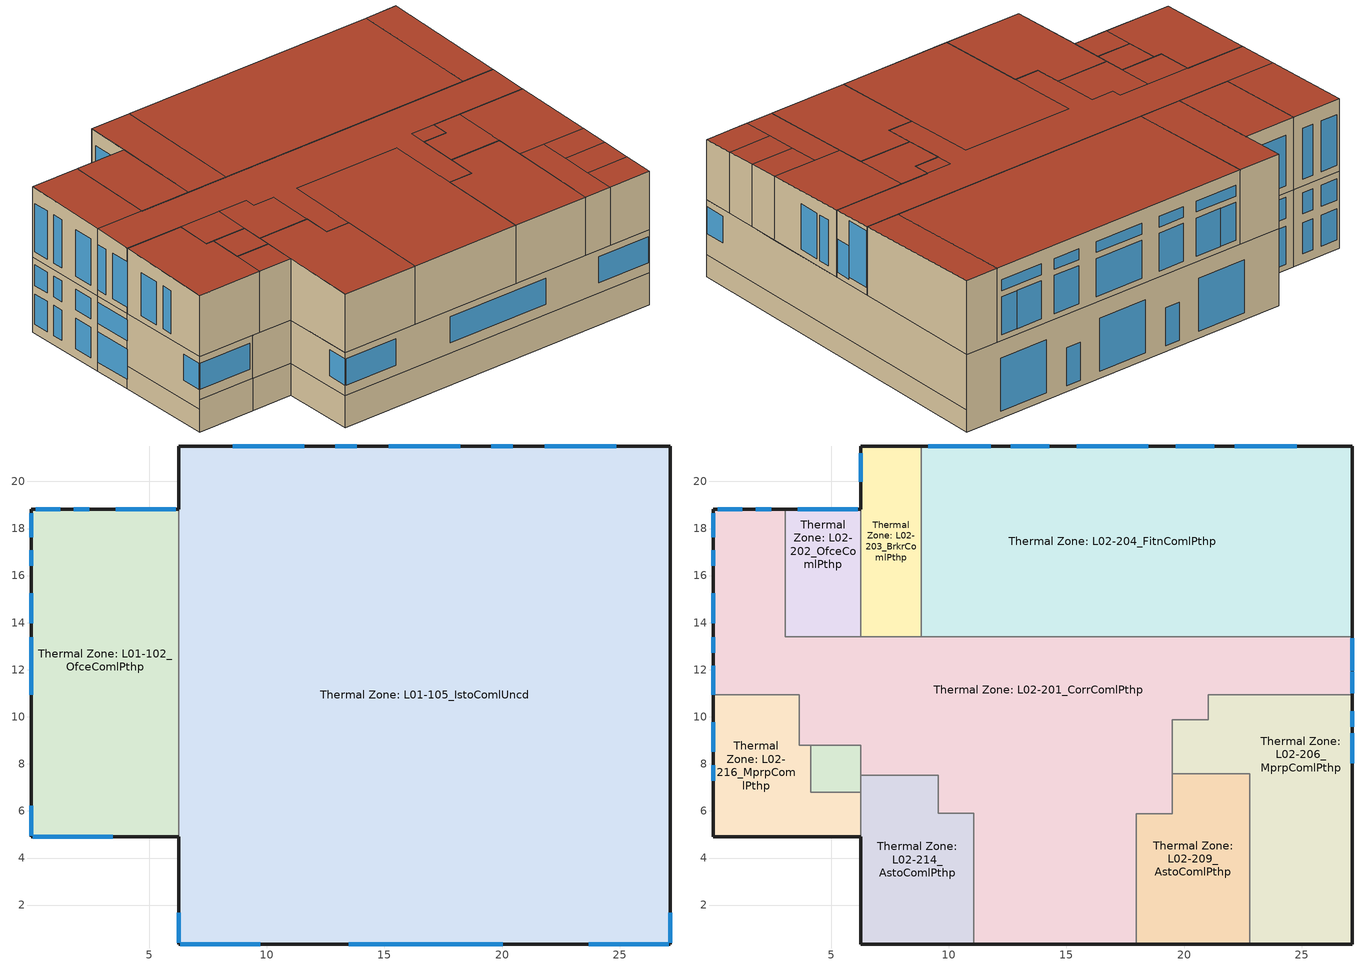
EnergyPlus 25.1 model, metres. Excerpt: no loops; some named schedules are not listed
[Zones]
Thermal Zone: L01-102_OfceComlPthp
 floor ground (Surface 18 SlabOnOrBelowGradeF073): 3.65,10.93 3.65,4.9 0,4.9 0,10.93 z0
 floor ground (Surface 19 SlabOnOrBelowGradeF073): 6.27,8.78 6.27,4.9 3.65,4.9 3.65,8.78 z0
 floor ground (Surface 25 SlabOnOrBelowGradeF073): 6.27,10.93 6.27,8.78 3.65,8.78 3.65,10.93 z0
 floor ground (Surface 36 SlabOnOrBelowGradeF073): 6.27,15.81 6.27,10.93 0,10.93 0,13.41 3.05,13.41 3.05,15.81 z0
 floor ground (Surface 45 SlabOnOrBelowGradeF073): 3.05,18.83 3.05,13.41 0,13.41 0,18.83 z0
 floor ground (Surface 47 SlabOnOrBelowGradeF073): 6.27,18.83 6.27,15.81 3.05,15.81 3.05,18.83 z0
 wall outside (WallSteelFramedU124): 0,10.93 0,4.9 z1.4:4.57; 0,4.9 3.65,4.9 6.27,4.9 z1.96:4.57; 6.27,18.83 3.05,18.83 0,18.83 0,13.41 0,10.93 z0:4.57
 wall to Thermal Zone: L01-105_IstoComlUncd (WallSteelFramedU124 Reversed): 6.27,4.9 6.27,8.78 6.27,10.93 6.27,15.81 6.27,18.83 z0:4.57
 wall ground (Surface 17 WallBelowGradeC1140): 0,4.9 3.65,4.9 z0:1.96
 wall ground (Surface 329 WallBelowGradeC1140): 3.65,4.9 6.27,4.9 z0:1.96
 wall ground (Surface 334 WallBelowGradeC1140): 0,10.93 0,4.9 z0:1.4
 window (Window 05): 0,6.22 0,4.95 / 0.05,4.9 3.45,4.9 z2.58:4.17; 0,13.38 0,10.95 / 1.23,18.83 0.18,18.83 / 2.45,18.83 1.79,18.83 / 0,15.24 0,13.97 / 0,17.07 0,16.41 / 0,18.65 0,17.63 z0.57:2.41; 6.13,18.83 5.52,18.83 z0.35:2.59
 window (Window 05_Clerestory): 0,13.38 0,10.95 / 2.45,18.83 1.79,18.83 / 1.23,18.83 0.18,18.83 / 0,18.65 0,17.63 / 0,17.07 0,16.41 / 0,15.24 0,13.97 z2.93:4.19; 6.13,18.83 3.58,18.83 z3.06:4.32
 window (Dr-B/D Swing SF): 5.48,18.83 3.58,18.83 z0.35:2.59
Thermal Zone: L01-105_IstoComlUncd
 floor ground (Surface 1 SlabOnOrBelowGradeF073): 27.14,21.51 27.14,0.35 6.27,0.35 6.27,21.51 z0
 wall outside (WallSteelFramedUnconditioned): 6.27,4.9 6.27,0.35 27.14,0.35 z1.96:4.57; 27.14,21.51 6.27,21.51 6.27,18.83 z0:4.57; 27.14,0.35 27.14,21.51 z1.28:4.57
 wall ground (Surface 326 WallBelowGradeC1140): 6.27,0.35 27.14,0.35 z0:1.96
 wall ground (Surface 331 WallBelowGradeC1140): 27.14,0.35 27.14,21.51 z0:1.28
 wall ground (Surface 8 WallBelowGradeC1140): 6.27,4.9 6.27,0.35 z0:1.96
 window (Window 04 Uncd): 6.27,1.67 6.27,0.4 / 27.14,0.4 27.14,1.67 / 23.68,0.35 27.09,0.35 / 13.48,0.35 20.03,0.35 / 6.32,0.35 9.72,0.35 z2.58:4.17
 window (Panel Door Uncd): 11.6,21.51 8.55,21.51 / 18.23,21.51 15.18,21.51 / 24.85,21.51 21.8,21.51 z0.42:3.56
 window (SF Door Uncd): 20.45,21.51 19.54,21.51 / 13.83,21.51 12.91,21.51 z0.35:2.59
Thermal Zone: L02-201_CorrComlPthp
 floor adiabatic (Interior Floor 21): 6.27,13.41 6.27,10.93 0,10.93 0,13.41 z4.57; 6.27,10.93 6.27,8.78 3.65,8.78 3.65,10.93 z4.57; 3.05,18.83 3.05,13.41 0,13.41 0,18.83 z4.57
 floor to Thermal Zone: L01-105_IstoComlUncd (FloorSteelJoistU052): 8.15,10.93 8.15,10.31 9.54,10.31 9.54,7.51 6.27,7.51 6.27,10.93 z4.57; 21.03,10.93 21.03,9.89 19.49,9.89 19.49,10.93 z4.57; 27.14,13.41 27.14,10.93 19.49,10.93 19.49,5.88 17.98,5.88 17.98,10.29 11.06,10.29 11.06,5.9 9.54,5.9 9.54,10.31 8.15,10.31 8.15,10.93 6.27,10.93 6.27,13.41 z4.57; 17.98,10.29 17.98,0.35 11.06,0.35 11.06,10.29 z4.57
 wall outside (WallSteelFramedU124): 11.06,0.35 17.98,0.35 z4.57:8.13; 3.05,18.83 0,18.83 z4.57:8.87; 0,13.41,8.66 0,13.41,4.57 0,10.93,4.57 0,10.93,8.56; 27.14,13.41,8.66 27.14,10.93,8.56 27.14,10.93,4.57 27.14,13.41,4.57; 0,18.83,8.87 0,18.83,4.57 0,13.41,4.57 0,13.41,8.66
 wall to Thermal Zone: L02-216_MprpComlPthp (Interior Wall 06 Reversed): 0,10.93 3.65,10.93 z4.57:8.56; 3.65,8.78 4.13,8.78 z4.57:8.47; 3.65,10.93,8.56 3.65,10.93,4.57 3.65,8.78,4.57 3.65,8.78,8.47
 wall to Thermal Zone: L02-206_MprpComlPthp (Interior Wall 06 Reversed): 22.78,10.93 27.14,10.93 z4.57:8.56; 19.49,9.89 21.03,9.89 z4.57:8.51; 21.03,10.93,8.56 21.03,9.89,8.51 21.03,9.89,4.57 21.03,10.93,4.57
 wall to Thermal Zone: L02-202_OfceComlPthp (Interior Wall 06): 6.27,13.41 3.05,13.41 z4.57:8.66; 3.05,18.83,8.87 3.05,13.41,8.66 3.05,13.41,4.57 3.05,18.83,4.57
 wall to Thermal Zone: L02-203_BrkrComlPthp (Interior Wall 06): 8.83,13.41 6.27,13.41 z4.57:8.66
 wall to Thermal Zone: L02-206_MprpComlPthp (Interior Wall 06): 21.03,10.93 22.78,10.93 z4.57:8.56; 19.49,9.89,8.51 19.49,7.58,8.42 19.49,7.58,4.57 19.49,9.89,4.57
 wall to Thermal Zone: L02-209_AstoComlPthp (Interior Wall 06 Reversed): 17.98,5.88 19.49,5.88 z4.57:8.35; 19.49,7.58,8.42 19.49,5.88,8.35 19.49,5.88,4.57 19.49,7.58,4.57
 wall to Thermal Zone: L02-204_FitnComlPthp (Interior Wall 06): 27.14,13.41 25.09,13.41 8.83,13.41 z4.57:8.66
 wall to Thermal Zone: L02-218_MechComlPthp (Interior Wall 06 Reversed): 4.13,8.78 6.27,8.78 z4.57:8.47; 6.27,8.78,8.47 6.27,8.78,4.57 6.27,7.51,4.57 6.27,7.51,8.42
 wall to Thermal Zone: L02-214_AstoComlPthp (Interior Wall 06 Reversed): 6.27,7.51 9.54,7.51 z4.57:8.42; 9.54,5.9 11.06,5.9 z4.57:8.35; 11.06,5.9,8.35 11.06,5.9,4.57 11.06,0.35,4.57 11.06,0.35,8.13; 9.54,7.51,8.42 9.54,7.51,4.57 9.54,5.9,4.57 9.54,5.9,8.35
 wall to Thermal Zone: L02-209_AstoComlPthp (Interior Wall 06): 17.98,5.88,8.35 17.98,0.35,8.13 17.98,0.35,4.57 17.98,5.88,4.57
 window (Window 05): 0,13.38 0,12.72 / 0,12.16 0,10.95 z4.96:7.72; 27.14,11.96 27.14,13.34 z5.02:8.38; 0,17.07 0,16.41 / 0,18.65 0,17.63 z4.98:7.92; 0,15.24 0,13.97 z4.97:7.82; 1.23,18.83 0.18,18.83 / 2.45,18.83 1.79,18.83 z4.99:8
 window (Dr-B/D Swing SF): 27.14,11 27.14,11.92 z4.89:6.86
 roof outside (RoofInsulationEntirelyAboveDeckU063): 3.05,13.41,8.66 3.05,18.83,8.87 0,18.83,8.87 0,13.41,8.66; 19.49,5.88,8.35 19.49,10.93,8.56 27.14,10.93,8.56 27.14,13.41,8.66 0,13.41,8.66 0,10.93,8.56 8.15,10.93,8.56 8.15,10.31,8.53 9.54,10.31,8.53 9.54,5.9,8.35 11.06,5.9,8.35 11.06,10.29,8.53 17.98,10.29,8.53 17.98,5.88,8.35; 9.54,7.51,8.42 9.54,10.31,8.53 8.15,10.31,8.53 8.15,10.93,8.56 6.27,10.93,8.56 6.27,7.51,8.42; 21.03,9.89,8.51 21.03,10.93,8.56 19.49,10.93,8.56 19.49,9.89,8.51; 6.27,8.78,8.47 6.27,10.93,8.56 3.65,10.93,8.56 3.65,8.78,8.47; 17.98,0.35,8.13 17.98,10.29,8.53 11.06,10.29,8.53 11.06,0.35,8.13
Thermal Zone: L02-202_OfceComlPthp
 floor adiabatic (Interior Floor 21): 6.27,15.81 6.27,13.41 3.05,13.41 3.05,15.81 z4.57; 6.27,18.83 6.27,15.81 3.05,15.81 3.05,18.83 z4.57
 wall outside (WallSteelFramedU124): 6.27,18.83 3.05,18.83 z4.57:8.87
 wall to Thermal Zone: L02-203_BrkrComlPthp (Interior Wall 06): 6.27,18.83,8.87 6.27,13.41,8.66 6.27,13.41,4.57 6.27,18.83,4.57
 window (Window 05): 6.13,18.83 3.58,18.83 z4.99:8
 roof outside (RoofInsulationEntirelyAboveDeckU063): 6.27,13.41,8.66 6.27,18.83,8.87 3.05,18.83,8.87 3.05,13.41,8.66
Thermal Zone: L02-203_BrkrComlPthp
 floor to Thermal Zone: L01-105_IstoComlUncd (FloorSteelJoistU052): 8.83,21.51 8.83,13.41 6.27,13.41 6.27,21.51 z4.57
 wall outside (WallSteelFramedU124): 8.83,21.51 6.27,21.51 z4.57:8.99; 6.27,21.51,8.99 6.27,21.51,4.57 6.27,18.83,4.57 6.27,18.83,8.88
 wall to Thermal Zone: L02-204_FitnComlPthp (Interior Wall 06): 8.83,21.51,8.99 8.83,13.41,8.66 8.83,13.41,4.57 8.83,21.51,4.57
 window (Window 05): 6.27,21.2 6.27,19.98 z4.99:8.08
 roof outside (RoofInsulationEntirelyAboveDeckU063): 8.83,13.41,8.66 8.83,21.51,8.99 6.27,21.51,8.99 6.27,13.41,8.66
Thermal Zone: L02-204_FitnComlPthp
 floor to Thermal Zone: L01-105_IstoComlUncd (FloorSteelJoistU052): 25.09,21.51 25.09,13.41 8.83,13.41 8.83,21.51 z4.57; 27.14,21.51 27.14,13.41 25.09,13.41 25.09,21.51 z4.57
 wall outside (WallSteelFramedU124): 27.14,21.51 25.09,21.51 8.83,21.51 z4.57:8.99; 27.14,21.51,8.99 27.14,13.41,8.66 27.14,13.41,4.57 27.14,21.51,4.57
 window (Dr-B/D Swing SF): 24.79,21.51 23.79,21.51 / 10.13,21.51 9.14,21.51 z4.92:7.19
 window (Window 05): 23.74,21.51 22.14,21.51 / 11.78,21.51 10.18,21.51 / 21.28,21.51 19.65,21.51 / 14.27,21.51 12.64,21.51 z4.92:7.19
 window (Dr-F Sliding SF): 18.49,21.51 15.44,21.51 z4.92:7.19
 window (Window 05_Clerestory): 18.49,21.51 15.44,21.51 / 24.79,21.51 22.14,21.51 / 14.27,21.51 12.64,21.51 / 11.78,21.51 9.14,21.51 / 21.28,21.51 19.65,21.51 z7.55:8.18
 roof outside (RoofInsulationEntirelyAboveDeckU063): 25.09,13.41,8.66 25.09,21.51,8.99 8.83,21.51,8.99 8.83,13.41,8.66; 27.14,13.41,8.66 27.14,21.51,8.99 25.09,21.51,8.99 25.09,13.41,8.66
Thermal Zone: L02-206_MprpComlPthp
 floor to Thermal Zone: L01-105_IstoComlUncd (FloorSteelJoistU052): 27.14,10.93 27.14,5.87 22.78,5.87 22.78,10.93 z4.57; 27.14,4.06 27.14,2.23 24.44,2.23 24.44,4.06 z4.57; 22.78,10.93 22.78,7.58 19.49,7.58 19.49,9.89 21.03,9.89 21.03,10.93 z4.57; 27.14,5.87 27.14,4.06 24.44,4.06 24.44,5.87 z4.57; 24.44,5.87 24.44,0.35 22.78,0.35 22.78,5.87 z4.57; 27.14,2.23 27.14,0.35 24.44,0.35 24.44,2.23 z4.57
 wall outside (WallSteelFramedU124): 22.78,0.35 24.44,0.35 27.14,0.35 z4.57:8.13; 27.14,5.87,8.35 27.14,4.06,8.28 27.14,4.06,4.57 27.14,5.87,4.57; 27.14,10.93,8.56 27.14,5.87,8.35 27.14,5.87,4.57 27.14,10.93,4.57; 27.14,4.06,8.28 27.14,2.23,8.2 27.14,2.23,4.57 27.14,4.06,4.57; 27.14,2.23,8.2 27.14,0.35,8.13 27.14,0.35,4.57 27.14,2.23,4.57
 wall to Thermal Zone: L02-209_AstoComlPthp (Interior Wall 06 Reversed): 19.49,7.58 22.78,7.58 z4.57:8.42; 22.78,5.87,8.35 22.78,5.87,4.57 22.78,0.35,4.57 22.78,0.35,8.13; 22.78,7.58,8.42 22.78,7.58,4.57 22.78,5.87,4.57 22.78,5.87,8.35
 window (Window 05): 27.14,9.57 27.14,10.23 / 27.14,8.03 27.14,9.3 z4.96:7.67
 roof outside (RoofInsulationEntirelyAboveDeckU063): 27.14,4.06,8.28 27.14,5.87,8.35 24.44,5.87,8.35 24.44,4.06,8.28; 27.14,5.87,8.35 27.14,10.93,8.56 22.78,10.93,8.56 22.78,5.87,8.35; 27.14,2.23,8.2 27.14,4.06,8.28 24.44,4.06,8.28 24.44,2.23,8.2; 22.78,7.58,8.42 22.78,10.93,8.56 21.03,10.93,8.56 21.03,9.89,8.51 19.49,9.89,8.51 19.49,7.58,8.42; 24.44,0.35,8.13 24.44,5.87,8.35 22.78,5.87,8.35 22.78,0.35,8.13; 27.14,0.35,8.13 27.14,2.23,8.2 24.44,2.23,8.2 24.44,0.35,8.13
Thermal Zone: L02-209_AstoComlPthp
 floor to Thermal Zone: L01-105_IstoComlUncd (FloorSteelJoistU052): 22.78,7.58 22.78,0.35 17.98,0.35 17.98,5.88 19.49,5.88 19.49,7.58 z4.57
 wall outside (WallSteelFramedU124): 17.98,0.35 22.78,0.35 z4.57:8.13
 roof outside (RoofInsulationEntirelyAboveDeckU063): 22.78,0.35,8.13 22.78,7.58,8.42 19.49,7.58,8.42 19.49,5.88,8.35 17.98,5.88,8.35 17.98,0.35,8.13
Thermal Zone: L02-214_AstoComlPthp
 floor to Thermal Zone: L01-105_IstoComlUncd (FloorSteelJoistU052): 9.54,7.51 9.54,5.9 11.06,5.9 11.06,0.35 6.27,0.35 6.27,7.51 z4.57
 wall outside (WallSteelFramedU124): 6.27,0.35 11.06,0.35 z4.57:8.13; 6.27,4.9,8.31 6.27,4.9,4.57 6.27,0.35,4.57 6.27,0.35,8.13
 wall to Thermal Zone: L02-216_MprpComlPthp (Interior Wall 06): 6.27,6.79,8.39 6.27,6.79,4.57 6.27,4.9,4.57 6.27,4.9,8.31
 wall to Thermal Zone: L02-218_MechComlPthp (Interior Wall 06): 6.27,7.51,8.42 6.27,7.51,4.57 6.27,6.79,4.57 6.27,6.79,8.39
 roof outside (RoofInsulationEntirelyAboveDeckU063): 11.06,0.35,8.13 11.06,5.9,8.35 9.54,5.9,8.35 9.54,7.51,8.42 6.27,7.51,8.42 6.27,0.35,8.13
Thermal Zone: L02-216_MprpComlPthp
 floor adiabatic (Interior Floor 21): 3.65,10.93 3.65,4.9 0,4.9 0,10.93 z4.57; 6.27,6.79 6.27,4.9 4.13,4.9 4.13,6.79 z4.57; 4.13,8.78 4.13,4.9 3.65,4.9 3.65,8.78 z4.57
 wall outside (WallSteelFramedU124): 0,4.9 4.13,4.9 6.27,4.9 z4.57:8.31; 0,10.93,8.56 0,10.93,4.57 0,4.9,4.57 0,4.9,8.31
 wall to Thermal Zone: L02-218_MechComlPthp (Interior Wall 06): 6.27,6.79 4.13,6.79 z4.57:8.39; 4.13,8.78,8.47 4.13,6.79,8.39 4.13,6.79,4.57 4.13,8.78,4.57
 window (Window 05): 0,7.95 0,7.29 / 0,9.78 0,8.51 z4.95:7.57
 roof outside (RoofInsulationEntirelyAboveDeckU063): 6.27,4.9,8.31 6.27,6.79,8.39 4.13,6.79,8.39 4.13,4.9,8.31; 4.13,4.9,8.31 4.13,8.78,8.47 3.65,8.78,8.47 3.65,10.93,8.56 0,10.93,8.56 0,4.9,8.31
Thermal Zone: L02-218_MechComlPthp
 floor adiabatic (Interior Floor 21): 6.27,8.78 6.27,6.79 4.13,6.79 4.13,8.78 z4.57
 roof outside (RoofInsulationEntirelyAboveDeckU063): 6.27,6.79,8.39 6.27,8.78,8.47 4.13,8.78,8.47 4.13,6.79,8.39
[Building]
Building 1: North Axis {deg}=302; Solar Distribution=FullExterior; Maximum Number of Warmup Days=50
[Site:Location]
Seattle-King County Intl AP-B_WA_USA: Latitude {deg}=47.53; Longitude {deg}=-122.3; Time Zone {hr}=-8; Elevation {m}=20
[Site:WaterMainsTemperature]
Calculation Method=Schedule; Temperature Schedule=WaterMainSeattle
[SizingPeriod:DesignDay] Day of Month=21; Dry-Bulb Temperature Range Modifier Type=DefaultMultipliers; Humidity Condition Type=Wetbulb; Barometric Pressure {Pa}=101085; Rain Indicator=No; Snow Indicator=No; Daylight Saving Time Indicator=No; Begin Environment Reset Mode=FullResetAtBeginEnvironment
Name | Month | Day Type | Maximum Dry-Bulb Temperature {C} | Daily Dry-Bulb Temperature Range {deltaC} | Wetbulb or DewPoint at Maximum Dry-Bulb {C} | Wind Speed {m/s} | Wind Direction {deg} | Solar Model Indicator | ASHRAE Clear Sky Optical Depth for Beam Irradiance (taub) | ASHRAE Clear Sky Optical Depth for Diffuse Irradiance (taud) | Sky Clearness
Seattle-King County Intl AP-B Ann Clg 1% Condns DB=>MWB | 7 | SummerDesignDay | 27.7 | 9.9 | 17.8 | 3.8 | 310 | ASHRAETau | 0.354 | 2.499
Seattle-King County Intl AP-B Ann Htg 99.6% Condns DB | 12 | WinterDesignDay | -3.4 | 0 | -3.4 | 2.1 | 150 | ASHRAEClearSky |  |  | 0
[Material] Thermal Absorptance=0.9; Solar Absorptance=0.7
Name | Roughness | Thickness {m} | Conductivity {W/m-K} | Density {kg/m3} | Specific Heat {J/kg-K} | Visible Absorptance
5/8 in. Gypsum Board | MediumRough | 0.016002 | 0.158656 | 640.739 | 1130.436 | 0.8
Air - Metal Wall Framing - 16 or 24 in. OC | Smooth | 0.1397 | 1.22017 | 1.28148 | 1004.832 | 0.7
Carpet - 3/4 in. | Smooth | 0.01905 | 0.0455183 | 288.332 | 1381.644 | 0.7
Compliance Insulation R0.01 | Smooth | 4.05384e-05 | 0.0230188 | 16.0185 | 1130.436 | 0.7
Compliance Insulation R0.02; Compliance Insulation R0.02 1; Compliance Insulation R0.02 2; Compliance Insulation R0.02 3 | Smooth | 8.10768e-05 | 0.0230188 | 16.0185 | 1130.436 | 0.7
Compliance Insulation R0.05; Compliance Insulation R0.05 1 | Smooth | 0.000202692 | 0.0230188 | 16.0185 | 1130.436 | 0.7
Compliance Insulation R0.10; Compliance Insulation R0.10 1 | Smooth | 0.000405384 | 0.0230188 | 16.0185 | 1130.436 | 0.7
Compliance Insulation R0.20; Compliance Insulation R0.20 1 | Smooth | 0.000810768 | 0.0230188 | 16.0185 | 1130.436 | 0.7
Compliance Insulation R14.60 | MediumRough | 0.0591861 | 0.0230188 | 16.0185 | 1130.436 | 0.7
Compliance Insulation R15.00 | MediumRough | 0.0608076 | 0.0230188 | 16.0185 | 1130.436 | 0.7
Compliance Insulation R5.60 | Smooth | 0.0227015 | 0.0230188 | 16.0185 | 1130.436 | 0.7
Gypsum Board - 1/2 in. | Smooth | 0.0127 | 0.158656 | 640.739 | 1130.436 | 0.7
Int. Floor Mat. | Smooth | 0.1651 | 0.0265668 | 114.532 | 1256.04 | 0.7
Metal Standing Seam - 1/16 in. | Smooth | 0.0015875 | 2.21534 | 7820.53 | 502.416 | 0.7
Plywood - 5/8 in. | Smooth | 0.016002 | 0.11544 | 480.554 | 1884.06 | 0.7
Plywood 3/4 in. | MediumRough | 0.01905 | 0.11544 | 480.554 | 1884.06 | 0.8
Stucco - 7/8 in.; Stucco - 7/8 in. 1 | MediumRough | 0.022352 | 0.700948 | 1855.1 | 837.36 | 0.7
[Material:NoMass]
2x6 Wood Stud: Roughness=Smooth; Thermal Resistance {m2-K/W}=2.15747; Thermal Absorptance=0.9; Solar Absorptance=0.7; Visible Absorptance=0.7
[WindowMaterial:SimpleGlazingSystem]
Name | U-Factor {W/m2-K} | Solar Heat Gain Coefficient | Visible Transmittance
Dr-B/D Swing SF Material; Dr-F Sliding SF Material; Panel Door Uncd Material; SF Door Uncd Material; Window 04 Uncd Material; Window 05 Material | 3.23661 | 0.39 | 0.43
Window 05_Clerestory Material | 2.10096 | 0.23 | 0.001
[Construction]
Dr-B/D Swing SF: Dr-B/D Swing SF Material
Dr-F Sliding SF: Dr-F Sliding SF Material
FloorSteelJoistU052: Compliance Insulation R14.60, Compliance Insulation R0.20 1, Compliance Insulation R0.10 1, Compliance Insulation R0.05 1, Compliance Insulation R0.02 3, Plywood - 5/8 in., Carpet - 3/4 in.
Interior Floor 21: Plywood 3/4 in., Int. Floor Mat., Plywood 3/4 in.
Interior Wall 06: 5/8 in. Gypsum Board, 2x6 Wood Stud, 5/8 in. Gypsum Board, 5/8 in. Gypsum Board
Interior Wall 06 Reversed: 5/8 in. Gypsum Board, 5/8 in. Gypsum Board, 2x6 Wood Stud, 5/8 in. Gypsum Board
Panel Door Uncd: Panel Door Uncd Material
RoofInsulationEntirelyAboveDeckU063: Compliance Insulation R15.00, Compliance Insulation R0.05, Compliance Insulation R0.02 1, Compliance Insulation R0.02 2, Metal Standing Seam - 1/16 in.
SF Door Uncd: SF Door Uncd Material
WallSteelFramedU124: Stucco - 7/8 in. 1, Compliance Insulation R5.60, Compliance Insulation R0.20, Compliance Insulation R0.10, Compliance Insulation R0.02, Compliance Insulation R0.01, Air - Metal Wall Framing - 16 or 24 in. OC, Gypsum Board - 1/2 in.
WallSteelFramedU124 Reversed: Gypsum Board - 1/2 in., Air - Metal Wall Framing - 16 or 24 in. OC, Compliance Insulation R0.01, Compliance Insulation R0.02, Compliance Insulation R0.10, Compliance Insulation R0.20, Compliance Insulation R5.60, Stucco - 7/8 in. 1
WallSteelFramedUnconditioned: Stucco - 7/8 in.
Window 04 Uncd: Window 04 Uncd Material
Window 05: Window 05 Material
Window 05_Clerestory: Window 05_Clerestory Material
[Construction:CfactorUndergroundWall] C-Factor {W/m2-K}=6.47322
Name | Height {m}
Surface 17 WallBelowGradeC1140; Surface 326 WallBelowGradeC1140; Surface 329 WallBelowGradeC1140; Surface 8 WallBelowGradeC1140 | 1.9558
Surface 331 WallBelowGradeC1140 | 1.2827
Surface 334 WallBelowGradeC1140 | 1.397
[Construction:FfactorGroundFloor] F-Factor {W/m-K}=1.26344
Name | Area {m2} | PerimeterExposed {m}
Surface 1 SlabOnOrBelowGradeF073 | 441.565 | 70.1302
Surface 18 SlabOnOrBelowGradeF073 | 22.0167 | 9.68084
Surface 19 SlabOnOrBelowGradeF073 | 10.1554 | 2.61686
Surface 25 SlabOnOrBelowGradeF073 | 5.62194 | 0
Surface 36 SlabOnOrBelowGradeF073 | 23.2595 | 2.47991
Surface 45 SlabOnOrBelowGradeF073 | 16.524 | 8.46719
Surface 47 SlabOnOrBelowGradeF073 | 9.71633 | 3.21796
[Zone] Multiplier=1; Part of Total Floor Area=Yes
Name | Volume {m3}
Thermal Zone: L01-102_OfceComlPthp | 399.106
Thermal Zone: L01-105_IstoComlUncd | 2018.83
Thermal Zone: L02-201_CorrComlPthp | 742.386
Thermal Zone: L02-202_OfceComlPthp | 73.0971
Thermal Zone: L02-203_BrkrComlPthp | 88.1393
Thermal Zone: L02-204_FitnComlPthp | 629.829
Thermal Zone: L02-206_MprpComlPthp | 210.686
Thermal Zone: L02-209_AstoComlPthp | 120.086
Thermal Zone: L02-214_AstoComlPthp | 118.873
Thermal Zone: L02-216_MprpComlPthp | 107.738
Thermal Zone: L02-218_MechComlPthp | 16.4487
[InternalMass] Construction=Interior Wall 06
Name | Zone or ZoneList | Surface Area {m2}
Merged Surface 12 - Surface 12 Reversed | Thermal Zone: L01-102_OfceComlPthp | 16.6958
Merged Surface 14 - Surface 14 Reversed | Thermal Zone: L01-102_OfceComlPthp | 9.82227
Merged Surface 15 - Surface 15 Reversed | Thermal Zone: L01-102_OfceComlPthp | 17.7428
Merged Surface 23 - Surface 23 Reversed; Merged Surface 26 - Surface 26 Reversed | Thermal Zone: L01-102_OfceComlPthp | 11.9643
Merged Surface 31 - Surface 31 Reversed | Thermal Zone: L01-102_OfceComlPthp | 13.9476
Merged Surface 32 - Surface 32 Reversed | Thermal Zone: L01-102_OfceComlPthp | 10.9597
Merged Surface 33 - Surface 33 Reversed | Thermal Zone: L01-102_OfceComlPthp | 14.7125
Merged Surface 42 - Surface 42 Reversed | Thermal Zone: L01-102_OfceComlPthp | 13.8047
Merged Surface 125 - Surface 125 Reversed | Thermal Zone: L02-201_CorrComlPthp | 10.9169
Merged Surface 128 - Surface 128 Reversed | Thermal Zone: L02-201_CorrComlPthp | 2.47093
Merged Surface 137 - Surface 137 Reversed | Thermal Zone: L02-201_CorrComlPthp | 7.50944
Merged Surface 140 - Surface 140 Reversed | Thermal Zone: L02-201_CorrComlPthp | 5.50633
Merged Surface 141 - Surface 141 Reversed | Thermal Zone: L02-201_CorrComlPthp | 4.13932
Merged Surface 164 - Surface 164 Reversed | Thermal Zone: L02-201_CorrComlPthp | 8.46715
Merged Surface 321 - Surface 321 Reversed | Thermal Zone: L02-201_CorrComlPthp | 10.4275
Merged Surface 323 - Surface 323 Reversed | Thermal Zone: L02-201_CorrComlPthp | 6.13311
Merged Surface 66 - Surface 66 Reversed | Thermal Zone: L02-201_CorrComlPthp | 27.3689
Merged Surface 67 - Surface 67 Reversed | Thermal Zone: L02-201_CorrComlPthp | 17.0651
Merged Surface 85 - Surface 85 Reversed | Thermal Zone: L02-201_CorrComlPthp | 16.9931
Merged Surface 97 - Surface 97 Reversed | Thermal Zone: L02-201_CorrComlPthp | 12.4626
Merged Surface 216 - Surface 216 Reversed | Thermal Zone: L02-204_FitnComlPthp | 34.403
Merged Surface 102 - Surface 102 Reversed | Thermal Zone: L02-206_MprpComlPthp | 10.18
Merged Surface 146 - Surface 146 Reversed | Thermal Zone: L02-206_MprpComlPthp | 6.75427
Merged Surface 147 - Surface 147 Reversed | Thermal Zone: L02-206_MprpComlPthp | 6.78731
Merged Surface 248 - Surface 248 Reversed | Thermal Zone: L02-206_MprpComlPthp | 13.1192
Merged Surface 82 - Surface 82 Reversed | Thermal Zone: L02-206_MprpComlPthp | 6.27627
Merged Surface 83 - Surface 83 Reversed | Thermal Zone: L02-206_MprpComlPthp | 6.7102
Merged Surface 90 - Surface 90 Reversed | Thermal Zone: L02-206_MprpComlPthp | 9.78259
Merged Surface 96 - Surface 96 Reversed | Thermal Zone: L02-206_MprpComlPthp | 9.98216
Merged Surface 107 - Surface 107 Reversed | Thermal Zone: L02-216_MprpComlPthp | 7.1264
[People] Number of People Schedule=GLBHOcc; Fraction Radiant=0.3
Name | Zone or ZoneList or Space or SpaceList | Number of People Calculation Method | Number of People | Sensible Heat Fraction | Activity Level Schedule | People per Floor Area {person/m2}
L01-100_VestComlIncd People | Thermal Zone: L01-102_OfceComlPthp | People | 0.522928 | 0.5 | L01-100_VestComlIncd People Activity Level
L01-101A_StrsComlIncd People | Thermal Zone: L01-102_OfceComlPthp | People | 0.889312 | 0.5 | L01-101A_StrsComlIncd People Activity Level
L01-101_LbbyComlPthp People | Thermal Zone: L01-102_OfceComlPthp | People | 1.25181 | 0.5 | L01-101_LbbyComlPthp People Activity Level
L01-102_OfceComlPthp People | Thermal Zone: L01-102_OfceComlPthp | People | 1.18493 | 0.555556 | L01-102_OfceComlPthp People Activity Level
L01-103_AstoComlIncd People | Thermal Zone: L01-102_OfceComlPthp | People | 0.163967 | 0.366667 | L01-103_AstoComlIncd People Activity Level
L01-105_IstoComlUncd People | Thermal Zone: L01-105_IstoComlUncd | People/Area |  | 0.555556 | L01-105_IstoComlUncd People Activity Level | 0.0161459
L02-201A_StrsComlIncd People | Thermal Zone: L02-201_CorrComlPthp | People | 0.889312 | 0.5 | L02-201A_StrsComlIncd People Activity Level
L02-201B_UtilComlIncd People | Thermal Zone: L02-201_CorrComlPthp | People | 0.0259527 | 0.366667 | L02-201B_UtilComlIncd People Activity Level
L02-201_CorrComlPthp People | Thermal Zone: L02-201_CorrComlPthp | People | 4.72903 | 0.5 | L02-201_CorrComlPthp People Activity Level
L02-211_RestComlIncd People | Thermal Zone: L02-201_CorrComlPthp | People | 7.40004 | 0.5 | L02-211_RestComlIncd People Activity Level
L02-215_LndyComlIncd People | Thermal Zone: L02-201_CorrComlPthp | People | 0.166844 | 0.366667 | L02-215_LndyComlIncd People Activity Level
L02-202_OfceComlPthp People | Thermal Zone: L02-202_OfceComlPthp | People/Area |  | 0.555556 | L02-202_OfceComlPthp People Activity Level | 0.0538196
L02-203_BrkrComlPthp People | Thermal Zone: L02-203_BrkrComlPthp | People/Area |  | 0.5 | L02-203_BrkrComlPthp People Activity Level | 0.358815
L02-204_FitnComlPthp People | Thermal Zone: L02-204_FitnComlPthp | People | 31.8893 | 0.225664 | L02-204_FitnComlPthp People Activity Level
L02-205_AstoComlIncd People | Thermal Zone: L02-204_FitnComlPthp | People | 0.2672 | 0.366667 | L02-205_AstoComlIncd People Activity Level
L02-206_MprpComlPthp People | Thermal Zone: L02-206_MprpComlPthp | People | 7.90637 | 0.6125 | L02-206_MprpComlPthp People Activity Level
L02-207A_MechComlIncd People | Thermal Zone: L02-206_MprpComlPthp | People | 0.0788556 | 0.5 | L02-207A_MechComlIncd People Activity Level
L02-207B_MechComlIncd People | Thermal Zone: L02-206_MprpComlPthp | People | 0.0795272 | 0.5 | L02-207B_MechComlIncd People Activity Level
L02-207C_MechComlIncd People | Thermal Zone: L02-206_MprpComlPthp | People | 0.0817227 | 0.5 | L02-207C_MechComlIncd People Activity Level
L02-207_UtilComlIncd People | Thermal Zone: L02-206_MprpComlPthp | People | 0.148032 | 0.366667 | L02-207_UtilComlIncd People Activity Level
L02-208_RestComlIncd People | Thermal Zone: L02-206_MprpComlPthp | People | 1.01374 | 0.5 | L02-208_RestComlIncd People Activity Level
L02-209_AstoComlPthp People | Thermal Zone: L02-209_AstoComlPthp | People/Area |  | 0.366667 | L02-209_AstoComlPthp People Activity Level | 0.0161459
L02-214_AstoComlPthp People | Thermal Zone: L02-214_AstoComlPthp | People/Area |  | 0.366667 | L02-214_AstoComlPthp People Activity Level | 0.0161459
L02-216_MprpComlPthp People | Thermal Zone: L02-216_MprpComlPthp | People | 8.56716 | 0.6125 | L02-216_MprpComlPthp People Activity Level
L02-217_AstoComlIncd People | Thermal Zone: L02-216_MprpComlPthp | People | 0.0650931 | 0.366667 | L02-217_AstoComlIncd People Activity Level
L02-218_MechComlPthp People | Thermal Zone: L02-218_MechComlPthp | People/Area |  | 0.5 | L02-218_MechComlPthp People Activity Level | 0.0161459
[Lights] Schedule=GLBHLights; Return Air Fraction=0; Fraction Radiant=0.58; Fraction Replaceable=1
Name | Zone or ZoneList or Space or SpaceList | Design Level Calculation Method | Lighting Level {W} | Watts per Floor Area {W/m2}
L01-100_VestComlIncd Regulated Lights | Thermal Zone: L01-102_OfceComlPthp | LightingLevel | 52.2928
L01-101A_StrsComlIncd Regulated Lights | Thermal Zone: L01-102_OfceComlPthp | LightingLevel | 106.717
L01-101_LbbyComlPthp Regulated Lights | Thermal Zone: L01-102_OfceComlPthp | LightingLevel | 325.472
L01-102_OfceComlPthp Regulated Lights | Thermal Zone: L01-102_OfceComlPthp | LightingLevel | 260.685
L01-103_AstoComlIncd Regulated Lights | Thermal Zone: L01-102_OfceComlPthp | LightingLevel | 87.4492
L01-105_IstoComlUncd Regulated Lights | Thermal Zone: L01-105_IstoComlUncd | Watts/Area |  | 8.61113
L02-201A_StrsComlIncd Regulated Lights | Thermal Zone: L02-201_CorrComlPthp | LightingLevel | 106.717
L02-201B_UtilComlIncd Regulated Lights | Thermal Zone: L02-201_CorrComlPthp | LightingLevel | 15.5716
L02-201_CorrComlPthp Regulated Lights | Thermal Zone: L02-201_CorrComlPthp | LightingLevel | 472.903
L02-211_RestComlIncd Regulated Lights | Thermal Zone: L02-201_CorrComlPthp | LightingLevel | 666.004
L02-215_LndyComlIncd Regulated Lights | Thermal Zone: L02-201_CorrComlPthp | LightingLevel | 100.106
L02-202_OfceComlPthp Regulated Lights | Thermal Zone: L02-202_OfceComlPthp | Watts/Area |  | 11.8403
L02-203_BrkrComlPthp Regulated Lights | Thermal Zone: L02-203_BrkrComlPthp | Watts/Area |  | 12.9167
L02-204_FitnComlPthp Regulated Lights | Thermal Zone: L02-204_FitnComlPthp | LightingLevel | 1275.57
L02-205_AstoComlIncd Regulated Lights | Thermal Zone: L02-204_FitnComlPthp | LightingLevel | 142.507
L02-206_MprpComlPthp Regulated Lights | Thermal Zone: L02-206_MprpComlPthp | LightingLevel | 308.333
L02-207A_MechComlIncd Regulated Lights | Thermal Zone: L02-206_MprpComlPthp | LightingLevel | 78.8556
L02-207B_MechComlIncd Regulated Lights | Thermal Zone: L02-206_MprpComlPthp | LightingLevel | 79.5272
L02-207C_MechComlIncd Regulated Lights | Thermal Zone: L02-206_MprpComlPthp | LightingLevel | 81.7227
L02-207_UtilComlIncd Regulated Lights | Thermal Zone: L02-206_MprpComlPthp | LightingLevel | 88.8192
L02-208_RestComlIncd Regulated Lights | Thermal Zone: L02-206_MprpComlPthp | LightingLevel | 91.2366
L02-209_AstoComlPthp Regulated Lights | Thermal Zone: L02-209_AstoComlPthp | Watts/Area |  | 8.61113
L02-214_AstoComlPthp Regulated Lights | Thermal Zone: L02-214_AstoComlPthp | Watts/Area |  | 8.61113
L02-216_MprpComlPthp Regulated Lights | Thermal Zone: L02-216_MprpComlPthp | LightingLevel | 334.103
L02-217_AstoComlIncd Regulated Lights | Thermal Zone: L02-216_MprpComlPthp | LightingLevel | 34.7163
L02-218_MechComlPthp Regulated Lights | Thermal Zone: L02-218_MechComlPthp | Watts/Area |  | 16.1459
[ElectricEquipment]
Name | Zone or ZoneList or Space or SpaceList | Schedule | Design Level Calculation Method | Design Level {W} | Fraction Latent | Fraction Radiant | Fraction Lost | Watts per Floor Area {W/m2}
L01-100_VestComlIncd Recepticle Loads | Thermal Zone: L01-102_OfceComlPthp | GLBHRecept | EquipmentLevel | 20.9171 | 0 | 0.2 | 0
L01-101A_StrsComlIncd Recepticle Loads | Thermal Zone: L01-102_OfceComlPthp | GLBHRecept | EquipmentLevel | 35.5725 | 0 | 0.2 | 0
L01-101_LbbyComlPthp Recepticle Loads | Thermal Zone: L01-102_OfceComlPthp | GLBHRecept | EquipmentLevel | 250.363 | 0 | 0.2 | 0
L01-102_OfceComlPthp Recepticle Loads | Thermal Zone: L01-102_OfceComlPthp | GLBHRecept | EquipmentLevel | 355.479 | 0 | 0.2 | 0
L01-103_AstoComlIncd Recepticle Loads | Thermal Zone: L01-102_OfceComlPthp | GLBHRecept | EquipmentLevel | 21.8623 | 0 | 0.2 | 0
L01-105_IstoComlUncd Recepticle Loads | Thermal Zone: L01-105_IstoComlUncd | GLBHRecept | Watts/Area |  | 0 | 0.2 | 0 | 2.15278
L02-201A_StrsComlIncd Recepticle Loads | Thermal Zone: L02-201_CorrComlPthp | GLBHRecept | EquipmentLevel | 35.5725 | 0 | 0.2 | 0
L02-201B_UtilComlIncd Recepticle Loads | Thermal Zone: L02-201_CorrComlPthp | GLBHRecept | EquipmentLevel | 3.46036 | 0 | 0.2 | 0
L02-201_CorrComlPthp Recepticle Loads | Thermal Zone: L02-201_CorrComlPthp | GLBHRecept | EquipmentLevel | 189.161 | 0 | 0.2 | 0
L02-211_RestComlIncd Recepticle Loads | Thermal Zone: L02-201_CorrComlPthp | GLBHRecept | EquipmentLevel | 148.001 | 0 | 0.2 | 0
L02-215_LndyComlIncd Recepticle Loads | Thermal Zone: L02-201_CorrComlPthp | GLBHRecept | EquipmentLevel | 480.065 | 0.04 | 0 | 0.62
L02-202_OfceComlPthp Recepticle Loads | Thermal Zone: L02-202_OfceComlPthp | GLBHRecept | Watts/Area |  | 0 | 0.2 | 0 | 16.1459
L02-203_BrkrComlPthp Process Electric Loads | Thermal Zone: L02-203_BrkrComlPthp | Exh | Watts/Area |  | 0 | 0 | 1 | 1.20556
L02-203_BrkrComlPthp Recepticle Loads | Thermal Zone: L02-203_BrkrComlPthp | GLBHRecept | Watts/Area |  | 0 | 0.2 | 0 | 16.1459
L02-204_FitnComlPthp Recepticle Loads | Thermal Zone: L02-204_FitnComlPthp | GLBHRecept | EquipmentLevel | 2125.95 | 0 | 0.2 | 0
L02-205_AstoComlIncd Recepticle Loads | Thermal Zone: L02-204_FitnComlPthp | GLBHRecept | EquipmentLevel | 35.6267 | 0 | 0.2 | 0
L02-206_MprpComlPthp Recepticle Loads | Thermal Zone: L02-206_MprpComlPthp | GLBHRecept | EquipmentLevel | 355.769 | 0 | 0.2 | 0
L02-207A_MechComlIncd Recepticle Loads | Thermal Zone: L02-206_MprpComlPthp | GLBHRecept | EquipmentLevel | 10.5141 | 0 | 0.2 | 0
L02-207B_MechComlIncd Process Electric Loads | Thermal Zone: L02-206_MprpComlPthp | Exh | EquipmentLevel | 90.0248 | 0 | 0 | 1
L02-207B_MechComlIncd Recepticle Loads | Thermal Zone: L02-206_MprpComlPthp | GLBHRecept | EquipmentLevel | 10.6036 | 0 | 0.2 | 0
L02-207C_MechComlIncd Recepticle Loads | Thermal Zone: L02-206_MprpComlPthp | GLBHRecept | EquipmentLevel | 10.8964 | 0 | 0.2 | 0
L02-207_UtilComlIncd Recepticle Loads | Thermal Zone: L02-206_MprpComlPthp | GLBHRecept | EquipmentLevel | 19.7376 | 0 | 0.2 | 0
L02-208_RestComlIncd Recepticle Loads | Thermal Zone: L02-206_MprpComlPthp | GLBHRecept | EquipmentLevel | 20.2748 | 0 | 0.2 | 0
L02-209_AstoComlPthp Recepticle Loads | Thermal Zone: L02-209_AstoComlPthp | GLBHRecept | Watts/Area |  | 0 | 0.2 | 0 | 2.15278
L02-214_AstoComlPthp Recepticle Loads | Thermal Zone: L02-214_AstoComlPthp | GLBHRecept | Watts/Area |  | 0 | 0.2 | 0 | 2.15278
L02-216_MprpComlPthp Recepticle Loads | Thermal Zone: L02-216_MprpComlPthp | GLBHRecept | EquipmentLevel | 385.503 | 0 | 0.2 | 0
L02-217_AstoComlIncd Recepticle Loads | Thermal Zone: L02-216_MprpComlPthp | GLBHRecept | EquipmentLevel | 8.67908 | 0 | 0.2 | 0
L02-218_MechComlPthp Elevator | Thermal Zone: L02-218_MechComlPthp | Elev | EquipmentLevel | 10000 | 0 | 0 | 0.9
L02-218_MechComlPthp Recepticle Loads | Thermal Zone: L02-218_MechComlPthp | GLBHRecept | Watts/Area |  | 0 | 0.2 | 0 | 2.15278
[ZoneInfiltration:DesignFlowRate] Schedule=On-user; Constant Term Coefficient=0; Temperature Term Coefficient=0; Velocity Term Coefficient=0.224052; Velocity Squared Term Coefficient=0; Density Basis=Outdoor
Name | Zone or ZoneList or Space or SpaceList | Design Flow Rate Calculation Method | Design Flow Rate {m3/s} | Flow Rate per Exterior Surface Area {m3/s-m2}
L01-001_ElevComlIncd Space Infiltration Design Flow Rate 1 | Thermal Zone: L01-102_OfceComlPthp | Flow/Zone | 0
L01-100_VestComlIncd Space Infiltration Design Flow Rate 1 | Thermal Zone: L01-102_OfceComlPthp | Flow/Zone | 0.00257851
L01-101A_StrsComlIncd Space Infiltration Design Flow Rate 1 | Thermal Zone: L01-102_OfceComlPthp | Flow/Zone | 0.00678466
L01-101_LbbyComlPthp Space Infiltration Design Flow Rate 1 | Thermal Zone: L01-102_OfceComlPthp | Flow/Zone | 0.00198713
L01-102_OfceComlPthp Space Infiltration Design Flow Rate 1 | Thermal Zone: L01-102_OfceComlPthp | Flow/Zone | 0.00502927
L01-103_AstoComlIncd Space Infiltration Design Flow Rate 1 | Thermal Zone: L01-102_OfceComlPthp | Flow/Zone | 0.00119987
L01-105_IstoComlUncd Space Infiltration Design Flow Rate 1 | Thermal Zone: L01-105_IstoComlUncd | Flow/ExteriorWallArea |  | 0.00017526
L02-001_ElevComlIncd Space Infiltration Design Flow Rate 1; L02-201B_UtilComlIncd Space Infiltration Design Flow Rate 1; L02-215_LndyComlIncd Space Infiltration Design Flow Rate 1 | Thermal Zone: L02-201_CorrComlPthp | Flow/Zone | 0
L02-201A_StrsComlIncd Space Infiltration Design Flow Rate 1 | Thermal Zone: L02-201_CorrComlPthp | Flow/Zone | 0.00628124
L02-201_CorrComlPthp Space Infiltration Design Flow Rate 1 | Thermal Zone: L02-201_CorrComlPthp | Flow/Zone | 0.00350745
L02-211_RestComlIncd Space Infiltration Design Flow Rate 1 | Thermal Zone: L02-201_CorrComlPthp | Flow/Zone | 0.00430853
L02-202_OfceComlPthp Space Infiltration Design Flow Rate 1 | Thermal Zone: L02-202_OfceComlPthp | Flow/ExteriorWallArea |  | 0.00017526
L02-203_BrkrComlPthp Space Infiltration Design Flow Rate 1 | Thermal Zone: L02-203_BrkrComlPthp | Flow/ExteriorWallArea |  | 0.00017526
L02-204_FitnComlPthp Space Infiltration Design Flow Rate 1 | Thermal Zone: L02-204_FitnComlPthp | Flow/Zone | 0.0125791
L02-205_AstoComlIncd Space Infiltration Design Flow Rate 1 | Thermal Zone: L02-204_FitnComlPthp | Flow/Zone | 0.00761047
L02-206_MprpComlPthp Space Infiltration Design Flow Rate 1 | Thermal Zone: L02-206_MprpComlPthp | Flow/Zone | 0.00344347
L02-207A_MechComlIncd Space Infiltration Design Flow Rate 1 | Thermal Zone: L02-206_MprpComlPthp | Flow/Zone | 0.00118954
L02-207B_MechComlIncd Space Infiltration Design Flow Rate 1 | Thermal Zone: L02-206_MprpComlPthp | Flow/Zone | 0.00117603
L02-207C_MechComlIncd Space Infiltration Design Flow Rate 1 | Thermal Zone: L02-206_MprpComlPthp | Flow/Zone | 0.00286231
L02-207_UtilComlIncd Space Infiltration Design Flow Rate 1 | Thermal Zone: L02-206_MprpComlPthp | Flow/Zone | 0.00103488
L02-208_RestComlIncd Space Infiltration Design Flow Rate 1 | Thermal Zone: L02-206_MprpComlPthp | Flow/Zone | 0
L02-209_AstoComlPthp Space Infiltration Design Flow Rate 1 | Thermal Zone: L02-209_AstoComlPthp | Flow/ExteriorWallArea |  | 0.00017526
L02-214_AstoComlPthp Space Infiltration Design Flow Rate 1 | Thermal Zone: L02-214_AstoComlPthp | Flow/ExteriorWallArea |  | 0.00017526
L02-216_MprpComlPthp Space Infiltration Design Flow Rate 1 | Thermal Zone: L02-216_MprpComlPthp | Flow/Zone | 0.00678951
L02-217_AstoComlIncd Space Infiltration Design Flow Rate 1 | Thermal Zone: L02-216_MprpComlPthp | Flow/Zone | 0.00140137
L02-218_MechComlPthp Space Infiltration Design Flow Rate 1 | Thermal Zone: L02-218_MechComlPthp | Flow/ExteriorWallArea |  | 0.00017526
[Schedule:Year]
GLBHOcc: GLBHWinOccWk, 1, 1, 1, 15, GLBHSpFaOccWk, 1, 16, 6, 15, GLBHSumOccWk, 6, 16, 9, 15, GLBHSpFaOccWk, 9, 16, 11, 15, GLBHWinOccWk, 11, 16, 12, 31
L01-100_VestComlIncd People Activity Level: L01-100_VestComlIncd People Activity Level Week Rule - Jan1-Dec31, 1, 1, 12, 31
L01-101A_StrsComlIncd People Activity Level: L01-101A_StrsComlIncd People Activity Level Week Rule - Jan1-Dec31, 1, 1, 12, 31
L01-101_LbbyComlPthp People Activity Level: L01-101_LbbyComlPthp People Activity Level Week Rule - Jan1-Dec31, 1, 1, 12, 31
L01-102_OfceComlPthp People Activity Level: L01-102_OfceComlPthp People Activity Level Week Rule - Jan1-Dec31, 1, 1, 12, 31
L01-103_AstoComlIncd People Activity Level: L01-103_AstoComlIncd People Activity Level Week Rule - Jan1-Dec31, 1, 1, 12, 31
GLBHLights: GLBHWinLightsWk, 1, 1, 1, 15, GLBHSpFaLightsWk, 1, 16, 6, 15, GLBHSumLightsWk, 6, 16, 9, 15, GLBHSpFaLightsWk, 9, 16, 11, 15, GLBHWinOccWk, 11, 16, 12, 31
GLBHRecept: GLBHWinReceptWk, 1, 1, 1, 15, GLBHSpFaReceptWk, 1, 16, 6, 15, GLBHSumReceptWk, 6, 16, 9, 15, GLBHSpFaReceptWk, 9, 16, 11, 15, GLBHWinReceptWk, 11, 16, 12, 31
L01-105_IstoComlUncd People Activity Level: L01-105_IstoComlUncd People Activity Level Week Rule - Jan1-Dec31, 1, 1, 12, 31
L02-201A_StrsComlIncd People Activity Level: L02-201A_StrsComlIncd People Activity Level Week Rule - Jan1-Dec31, 1, 1, 12, 31
L02-201B_UtilComlIncd People Activity Level: L02-201B_UtilComlIncd People Activity Level Week Rule - Jan1-Dec31, 1, 1, 12, 31
L02-201_CorrComlPthp People Activity Level: L02-201_CorrComlPthp People Activity Level Week Rule - Jan1-Dec31, 1, 1, 12, 31
L02-211_RestComlIncd People Activity Level: L02-211_RestComlIncd People Activity Level Week Rule - Jan1-Dec31, 1, 1, 12, 31
L02-215_LndyComlIncd People Activity Level: L02-215_LndyComlIncd People Activity Level Week Rule - Jan1-Dec31, 1, 1, 12, 31
L02-202_OfceComlPthp People Activity Level: L02-202_OfceComlPthp People Activity Level Week Rule - Jan1-Dec31, 1, 1, 12, 31
L02-203_BrkrComlPthp People Activity Level: L02-203_BrkrComlPthp People Activity Level Week Rule - Jan1-Dec31, 1, 1, 12, 31
Exh: ExhWk, 1, 1, 12, 31
L02-204_FitnComlPthp People Activity Level: L02-204_FitnComlPthp People Activity Level Week Rule - Jan1-Dec31, 1, 1, 12, 31
L02-205_AstoComlIncd People Activity Level: L02-205_AstoComlIncd People Activity Level Week Rule - Jan1-Dec31, 1, 1, 12, 31
L02-206_MprpComlPthp People Activity Level: L02-206_MprpComlPthp People Activity Level Week Rule - Jan1-Dec31, 1, 1, 12, 31
L02-207A_MechComlIncd People Activity Level: L02-207A_MechComlIncd People Activity Level Week Rule - Jan1-Dec31, 1, 1, 12, 31
L02-207B_MechComlIncd People Activity Level: L02-207B_MechComlIncd People Activity Level Week Rule - Jan1-Dec31, 1, 1, 12, 31
L02-207C_MechComlIncd People Activity Level: L02-207C_MechComlIncd People Activity Level Week Rule - Jan1-Dec31, 1, 1, 12, 31
L02-207_UtilComlIncd People Activity Level: L02-207_UtilComlIncd People Activity Level Week Rule - Jan1-Dec31, 1, 1, 12, 31
L02-208_RestComlIncd People Activity Level: L02-208_RestComlIncd People Activity Level Week Rule - Jan1-Dec31, 1, 1, 12, 31
L02-209_AstoComlPthp People Activity Level: L02-209_AstoComlPthp People Activity Level Week Rule - Jan1-Dec31, 1, 1, 12, 31
L02-214_AstoComlPthp People Activity Level: L02-214_AstoComlPthp People Activity Level Week Rule - Jan1-Dec31, 1, 1, 12, 31
L02-216_MprpComlPthp People Activity Level: L02-216_MprpComlPthp People Activity Level Week Rule - Jan1-Dec31, 1, 1, 12, 31
L02-217_AstoComlIncd People Activity Level: L02-217_AstoComlIncd People Activity Level Week Rule - Jan1-Dec31, 1, 1, 12, 31
L02-218_MechComlPthp People Activity Level: L02-218_MechComlPthp People Activity Level Week Rule - Jan1-Dec31, 1, 1, 12, 31
Elev: ElevWk, 1, 1, 12, 31
On-user: OnWk, 1, 1, 12, 31
WaterMainSeattle: WaterMainSeattleJanWk, 1, 1, 1, 31, WaterMainSeattleFebWk, 2, 1, 2, 28, WaterMainSeattleMarWk, 3, 1, 3, 31, WaterMainSeattleAprWk, 4, 1, 4, 30, WaterMainSeattleMayWk, 5, 1, 5, 31, WaterMainSeattleJunWk, 6, 1, 6, 30, WaterMainSeattleJulWk, 7, 1, 7, 31, WaterMainSeattleAugWk, 8, 1, 8, 31, WaterMainSeattleSepWk, 9, 1, 9, 30, WaterMainSeattleOctWk, 10, 1, 10, 31, WaterMainSeattleNovWk, 11, 1, 11, 30, WaterMainSeattleDecWk, 12, 1, 12, 31
[Schedule:Week:Daily]
GLBHWinOccWk: GLBHWinOccSun, GLBHWinOccWD, GLBHWinOccWD, GLBHWinOccWD, GLBHWinOccWD, GLBHWinOccFri, GLBHWinOccSat, GLBHWinOccSun, OnDay, OffDay, GLBHWinOccSun, GLBHWinOccSun
GLBHSpFaOccWk: GLBHSpFaOccSun, GLBHSpFaOccWD, GLBHSpFaOccWD, GLBHSpFaOccWD, GLBHSpFaOccWD, GLBHSpFaOccFri, GLBHSpFaOccSat, GLBHSpFaOccSun, OnDay, OffDay, GLBHSpFaOccSun, GLBHSpFaOccSun
GLBHSumOccWk: GLBHSumOccSun, GLBHSumOccWD, GLBHSumOccWD, GLBHSumOccWD, GLBHSumOccWD, GLBHSumOccFri, GLBHSumOccSat, GLBHSumOccSun, OnDay, OffDay, GLBHSumOccSun, GLBHSumOccSun
L01-100_VestComlIncd People Activity Level Week Rule - Jan1-Dec31: L01-100_VestComlIncd People Activity Level Default Day, L01-100_VestComlIncd People Activity Level Default Day, L01-100_VestComlIncd People Activity Level Default Day, L01-100_VestComlIncd People Activity Level Default Day, L01-100_VestComlIncd People Activity Level Default Day, L01-100_VestComlIncd People Activity Level Default Day, L01-100_VestComlIncd People Activity Level Default Day, L01-100_VestComlIncd People Activity Level Default Day, L01-100_VestComlIncd People Activity Level Default Day, L01-100_VestComlIncd People Activity Level Default Day, L01-100_VestComlIncd People Activity Level Default Day, L01-100_VestComlIncd People Activity Level Default Day
L01-101A_StrsComlIncd People Activity Level Week Rule - Jan1-Dec31: L01-101A_StrsComlIncd People Activity Level Default Day, L01-101A_StrsComlIncd People Activity Level Default Day, L01-101A_StrsComlIncd People Activity Level Default Day, L01-101A_StrsComlIncd People Activity Level Default Day, L01-101A_StrsComlIncd People Activity Level Default Day, L01-101A_StrsComlIncd People Activity Level Default Day, L01-101A_StrsComlIncd People Activity Level Default Day, L01-101A_StrsComlIncd People Activity Level Default Day, L01-101A_StrsComlIncd People Activity Level Default Day, L01-101A_StrsComlIncd People Activity Level Default Day, L01-101A_StrsComlIncd People Activity Level Default Day, L01-101A_StrsComlIncd People Activity Level Default Day
L01-101_LbbyComlPthp People Activity Level Week Rule - Jan1-Dec31: L01-101_LbbyComlPthp People Activity Level Default Day, L01-101_LbbyComlPthp People Activity Level Default Day, L01-101_LbbyComlPthp People Activity Level Default Day, L01-101_LbbyComlPthp People Activity Level Default Day, L01-101_LbbyComlPthp People Activity Level Default Day, L01-101_LbbyComlPthp People Activity Level Default Day, L01-101_LbbyComlPthp People Activity Level Default Day, L01-101_LbbyComlPthp People Activity Level Default Day, L01-101_LbbyComlPthp People Activity Level Default Day, L01-101_LbbyComlPthp People Activity Level Default Day, L01-101_LbbyComlPthp People Activity Level Default Day, L01-101_LbbyComlPthp People Activity Level Default Day
L01-102_OfceComlPthp People Activity Level Week Rule - Jan1-Dec31: L01-102_OfceComlPthp People Activity Level Default Day, L01-102_OfceComlPthp People Activity Level Default Day, L01-102_OfceComlPthp People Activity Level Default Day, L01-102_OfceComlPthp People Activity Level Default Day, L01-102_OfceComlPthp People Activity Level Default Day, L01-102_OfceComlPthp People Activity Level Default Day, L01-102_OfceComlPthp People Activity Level Default Day, L01-102_OfceComlPthp People Activity Level Default Day, L01-102_OfceComlPthp People Activity Level Default Day, L01-102_OfceComlPthp People Activity Level Default Day, L01-102_OfceComlPthp People Activity Level Default Day, L01-102_OfceComlPthp People Activity Level Default Day
WaterMainSeattleAprWk: WaterMainSeattleApr, WaterMainSeattleApr, WaterMainSeattleApr, WaterMainSeattleApr, WaterMainSeattleApr, WaterMainSeattleApr, WaterMainSeattleApr, WaterMainSeattleApr, WaterMainSeattleApr, WaterMainSeattleApr, WaterMainSeattleApr, WaterMainSeattleApr
WaterMainSeattleAugWk: WaterMainSeattleAug, WaterMainSeattleAug, WaterMainSeattleAug, WaterMainSeattleAug, WaterMainSeattleAug, WaterMainSeattleAug, WaterMainSeattleAug, WaterMainSeattleAug, WaterMainSeattleAug, WaterMainSeattleAug, WaterMainSeattleAug, WaterMainSeattleAug
WaterMainSeattleDecWk: WaterMainSeattleDec, WaterMainSeattleDec, WaterMainSeattleDec, WaterMainSeattleDec, WaterMainSeattleDec, WaterMainSeattleDec, WaterMainSeattleDec, WaterMainSeattleDec, WaterMainSeattleDec, WaterMainSeattleDec, WaterMainSeattleDec, WaterMainSeattleDec
WaterMainSeattleFebWk: WaterMainSeattleFeb, WaterMainSeattleFeb, WaterMainSeattleFeb, WaterMainSeattleFeb, WaterMainSeattleFeb, WaterMainSeattleFeb, WaterMainSeattleFeb, WaterMainSeattleFeb, WaterMainSeattleFeb, WaterMainSeattleFeb, WaterMainSeattleFeb, WaterMainSeattleFeb
WaterMainSeattleJanWk: WaterMainSeattleJan, WaterMainSeattleJan, WaterMainSeattleJan, WaterMainSeattleJan, WaterMainSeattleJan, WaterMainSeattleJan, WaterMainSeattleJan, WaterMainSeattleJan, WaterMainSeattleJan, WaterMainSeattleJan, WaterMainSeattleJan, WaterMainSeattleJan
WaterMainSeattleJulWk: WaterMainSeattleJul, WaterMainSeattleJul, WaterMainSeattleJul, WaterMainSeattleJul, WaterMainSeattleJul, WaterMainSeattleJul, WaterMainSeattleJul, WaterMainSeattleJul, WaterMainSeattleJul, WaterMainSeattleJul, WaterMainSeattleJul, WaterMainSeattleJul
WaterMainSeattleJunWk: WaterMainSeattleJun, WaterMainSeattleJun, WaterMainSeattleJun, WaterMainSeattleJun, WaterMainSeattleJun, WaterMainSeattleJun, WaterMainSeattleJun, WaterMainSeattleJun, WaterMainSeattleJun, WaterMainSeattleJun, WaterMainSeattleJun, WaterMainSeattleJun
WaterMainSeattleMarWk: WaterMainSeattleMar, WaterMainSeattleMar, WaterMainSeattleMar, WaterMainSeattleMar, WaterMainSeattleMar, WaterMainSeattleMar, WaterMainSeattleMar, WaterMainSeattleMar, WaterMainSeattleMar, WaterMainSeattleMar, WaterMainSeattleMar, WaterMainSeattleMar
WaterMainSeattleMayWk: WaterMainSeattleMay, WaterMainSeattleMay, WaterMainSeattleMay, WaterMainSeattleMay, WaterMainSeattleMay, WaterMainSeattleMay, WaterMainSeattleMay, WaterMainSeattleMay, WaterMainSeattleMay, WaterMainSeattleMay, WaterMainSeattleMay, WaterMainSeattleMay
WaterMainSeattleNovWk: WaterMainSeattleNov, WaterMainSeattleNov, WaterMainSeattleNov, WaterMainSeattleNov, WaterMainSeattleNov, WaterMainSeattleNov, WaterMainSeattleNov, WaterMainSeattleNov, WaterMainSeattleNov, WaterMainSeattleNov, WaterMainSeattleNov, WaterMainSeattleNov
WaterMainSeattleOctWk: WaterMainSeattleOct, WaterMainSeattleOct, WaterMainSeattleOct, WaterMainSeattleOct, WaterMainSeattleOct, WaterMainSeattleOct, WaterMainSeattleOct, WaterMainSeattleOct, WaterMainSeattleOct, WaterMainSeattleOct, WaterMainSeattleOct, WaterMainSeattleOct
WaterMainSeattleSepWk: WaterMainSeattleSep, WaterMainSeattleSep, WaterMainSeattleSep, WaterMainSeattleSep, WaterMainSeattleSep, WaterMainSeattleSep, WaterMainSeattleSep, WaterMainSeattleSep, WaterMainSeattleSep, WaterMainSeattleSep, WaterMainSeattleSep, WaterMainSeattleSep
